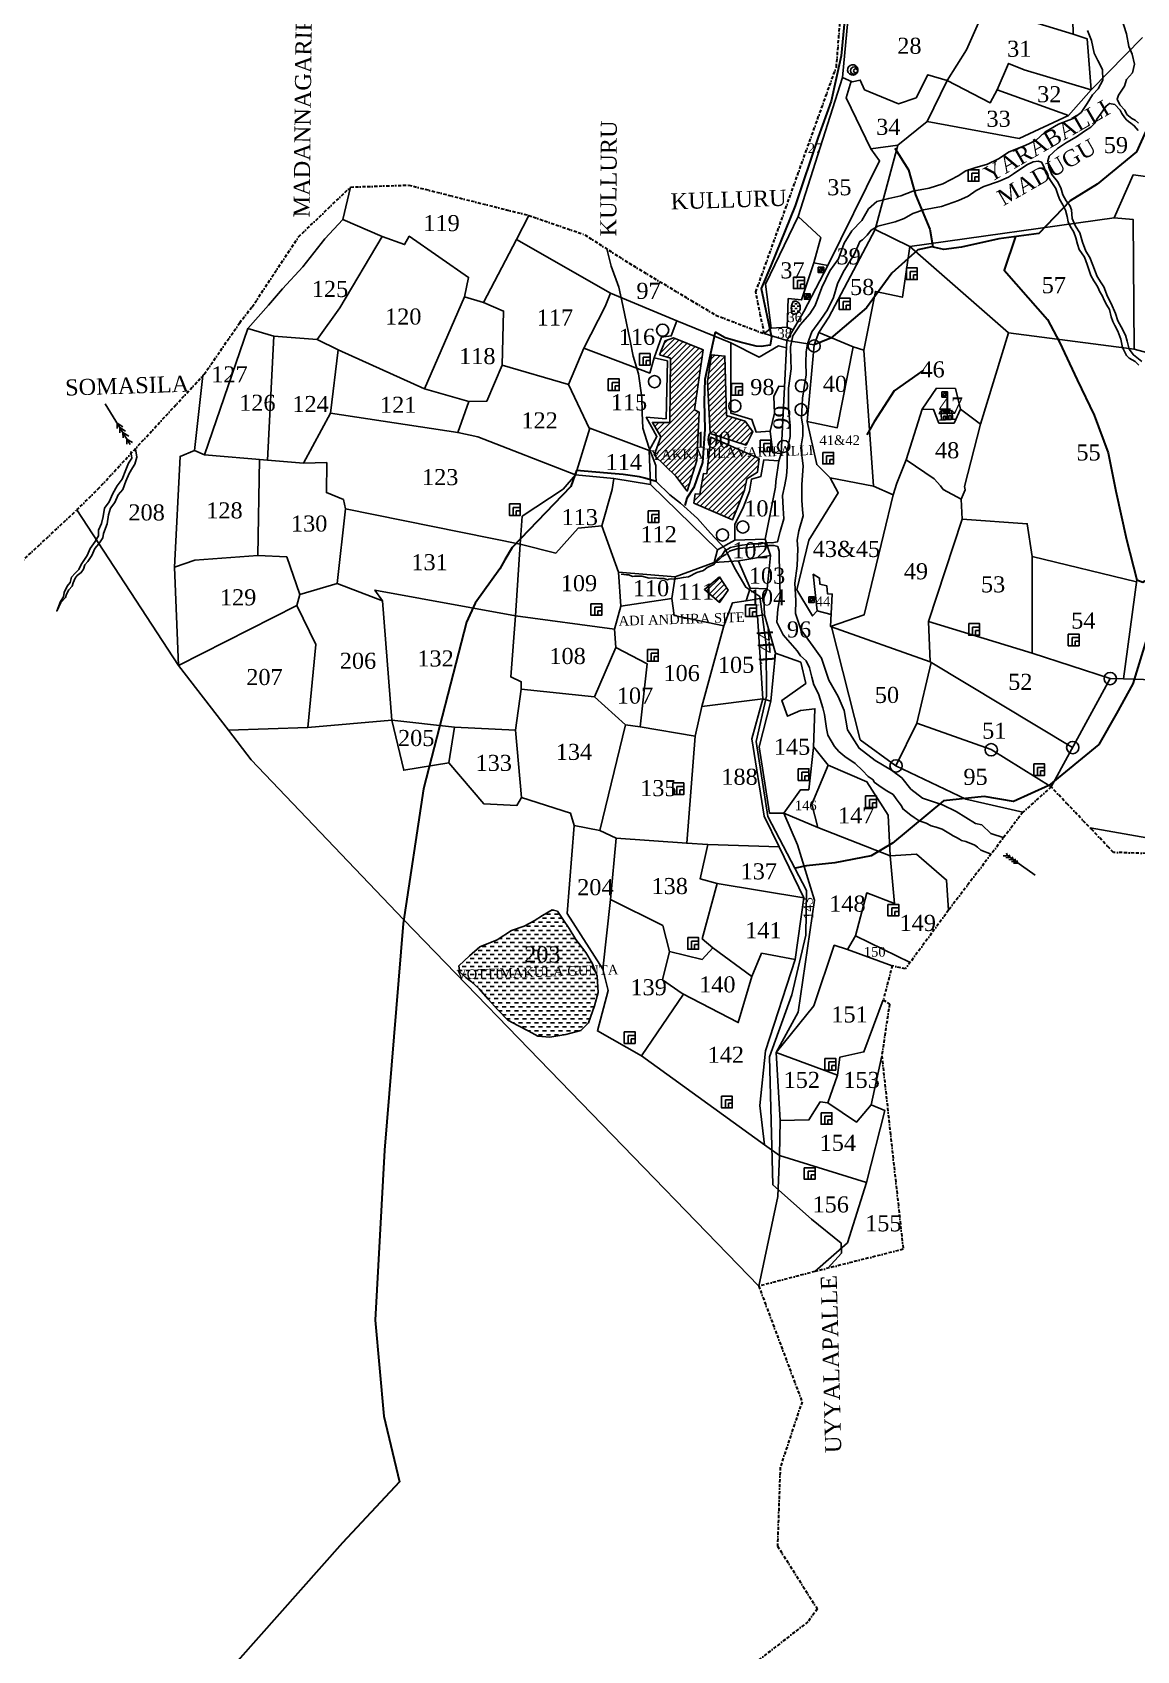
# Model space of a CAD drawing. Header units: inches. Extents: x 57 to 991, y -10 to 687.
# Drawn here: x 372.2 to 544.1, y 271.7 to 523.3 of the extents above; entities that cross this region are included whole.
import ezdxf

# ---------------------------------------------------------------- set-up
doc = ezdxf.new("R2010")
doc.units = ezdxf.units.IN
doc.header["$MEASUREMENT"] = 0
for name, pattern in [('ACAD_ISO02W100', [15, 12, -3]), ('ACAD_ISO07W100', [3, 0, -3]), ('ACAD_ISO11W100', [33, 12, -3, 12, -3, 0, -3]), ('BORDER', [1.75, 0.5, -0.25, 0.5, -0.25, 0, -0.25])]:
    doc.linetypes.add(name, pattern=pattern)
for name, color, linetype in [('CARTTRACK', 30, 'ACAD_ISO02W100'), ('NALA', 4, 'Continuous'), ('ROUND WELL', 5, 'Continuous'), ('SQUAREWELL', 5, 'Continuous'), ('SURVEY_BND', 7, 'Continuous'), ('SURVEY_NO', 7, 'Continuous'), ('TEXT', 7, 'Continuous'), ('VILLAGE_AREA', 1, 'Continuous'), ('WATER_BODY', 4, 'Continuous')]:
    doc.layers.add(name, color=color, linetype=linetype)
for name, color, linetype, lineweight in [('FOOTPATH', 150, 'ACAD_ISO07W100', 30), ('VILL_BOUNDARY', 6, 'BORDER', 30), ('VILL_UNIT_AREA', 3, 'ACAD_ISO11W100', 25)]:
    doc.layers.add(name, color=color, linetype=linetype, lineweight=lineweight)
doc.styles.get("Standard").update_dxf_attribs({"font": 'TIMES.TTF'})
doc.dimstyles.get("Standard").update_dxf_attribs({"dimtxt": 0.18, "dimasz": 0.18, "dimexe": 0.18, "dimexo": 0.0625, "dimgap": 0.09, "dimtad": 0, "dimtih": 1, "dimtoh": 1, "dimdec": 4, "dimzin": 0, "dimdsep": 46, "dimtxsty": 'Standard', "dimcen": 0.09, "dimadec": 0, "dimazin": 0, "dimtfac": 1, "dimtdec": 4, "dimtofl": 0, "dimtmove": 0, "dimatfit": 3, "dimfxl": 1, "dimtolj": 1, "dimtzin": 0, "dimarcsym": 0})

msp = doc.modelspace()

# ---------------------------------------------------------------- hatches: boundary and pattern name
at = {"layer": 'VILLAGE_AREA', "linetype": 'ByBlock'}
h = msp.add_hatch(dxfattribs=at)
h.set_pattern_fill('ANSI31', color=256, scale=5, angle=180, style=0)
h.set_pattern_definition([(225, (-515.27374, 89.3139), (0.44194174, -0.44194174), [])])
h.paths.add_polyline_path([(483.38, 453.89), (485.06, 454.92), (485.32, 457.06), (477.8, 460.4), (477.19, 454.69), (476.68, 454.75), (476.1, 451.53), (475.34, 451.55), (475.16, 450.13), (481.18, 447.53), (483.06, 452.16)])
h.paths.add_polyline_path([(475.96, 464.28), (475.27, 464.62), (476.59, 473.98), (471.98, 475.81), (470.67, 475.34), (469.82, 473.17), (471.54, 472.65), (471.4, 462.64), (468.7, 462.68), (470.04, 460.42), (468.99, 457.56), (472.33, 454.31), (474.14, 451.99), (475.61, 456.78)])
h.paths.add_polyline_path([(480.22, 463.77), (479.99, 473), (477.89, 473.18), (477.26, 469.03), (477.69, 460.98), (483.28, 459.15), (484.35, 461.2), (483.14, 462.86)])
h.paths.add_polyline_path([(480.49, 436.6), (479.17, 438.67), (476.81, 436.68), (479.17, 434.68)])
h.paths.add_polyline_path([(468.04, 458.68), (493.43, 459.49), (493.5, 457.21), (468.11, 456.39)], flags=9)
h.paths.add_polyline_path([(474.61, 461.86), (480.84, 461.86), (480.84, 458.07), (474.61, 458.07)], flags=9)
at = {"layer": 'WATER_BODY', "linetype": 'ByBlock'}
h = msp.add_hatch(dxfattribs=at)
h.set_pattern_fill('DASH', color=256, scale=3, style=0)
h.paths.add_polyline_path([(491.7, 480.64), (491.7, 480.87), (491.49, 481.3), (491.08, 481.51), (490.68, 481.55), (490.49, 481.26), (490.36, 480.79), (490.32, 480.39), (490.34, 480.17), (490.36, 479.92), (490.4, 479.66), (490.64, 479.52), (490.87, 479.52), (491.08, 479.58), (491.36, 479.77), (491.53, 479.94), (491.7, 480.3)])
h.paths.add_polyline_path([(489.35, 480.16), (492.13, 480.16), (492.13, 477.88), (489.35, 477.88)], flags=9)
h = msp.add_hatch(dxfattribs=at)
h.set_pattern_fill('DASH', color=256, scale=5, angle=180, style=0)
h.set_pattern_definition([(180, (-515.27374, 89.3139), (-0.625, -0.625), [0.625, -0.625])])
h.paths.add_polyline_path([(455.26, 367.48), (457.56, 368.09), (458.79, 369.33), (459.71, 371.94), (460.27, 374), (460.13, 376.58), (459.32, 378.58), (458.34, 380.23), (456.81, 382.26), (455.77, 383.96), (454.77, 385.44), (453.93, 386.69), (453.09, 386.88), (451.6, 386.01), (450.32, 385.17), (448.75, 384.35), (446.77, 383.65), (444.54, 382.22), (441.86, 381.1), (440.25, 379.74), (438.57, 378.16), (438.73, 377.16), (439.66, 376.34), (440.58, 375.69), (441.75, 374.6), (443.13, 373), (444.66, 371.33), (446.22, 369.71), (447.88, 368.85), (449.46, 368.02), (450.9, 367.24), (452.77, 367.09)])
h.paths.add_polyline_path([(437.51, 377.78), (460.32, 378.51), (460.38, 376.46), (437.58, 375.72)], flags=9)
h.paths.add_polyline_path([(447.74, 380.55), (451.19, 380.55), (451.19, 378.51), (447.74, 378.51)], flags=24)

# ---------------------------------------------------------------- linework, layer by layer
at = {"linetype": 'ByBlock'}
for points in [[(385.41, 462.54), (386.33, 462.01)], [(385.43, 462.5), (385.44, 461.73)], [(385.82, 461.87), (386.74, 461.34)], [(385.85, 461.82), (385.86, 461.05)], [(386.3, 461.09), (387.22, 460.56)], [(386.32, 461.05), (386.34, 460.28)], [(386.91, 460.09), (387.83, 459.56)], [(386.94, 460.05), (386.95, 459.28)], [(524.01, 395.26), (523.29, 395.28)], [(523.97, 395.26), (523.82, 395.71)], [(524.36, 394.99), (524.21, 395.44)], [(524.84, 394.66), (524.68, 395.11)], [(524.4, 394.99), (523.68, 395.01)], [(524.88, 394.66), (524.16, 394.68)], [(525.29, 394.37), (524.57, 394.39)], [(525.63, 394.11), (524.9, 394.13)], [(525.25, 394.37), (525.1, 394.82)], [(525.58, 394.11), (525.43, 394.56)]]:
    msp.add_lwpolyline(points, dxfattribs=at)
at = {"layer": 'CARTTRACK', "linetype": 'ByBlock'}
msp.add_lwpolyline([(461.63, 489.65), (462.27, 486.96), (463.49, 483.72), (464.11, 480.87), (464.68, 478.1), (465.23, 475.38), (465.73, 473), (466.57, 470.24), (467.09, 466.56), (467.12, 464.19), (467.21, 461.8), (468.15, 458.82), (469.25, 455.99), (469.25, 454.44), (469.29, 453.5), (471.42, 451.41), (473.09, 450.13), (475.74, 447.72), (477.75, 445.48), (480.02, 443.01), (481.48, 440.08), (483.27, 437.05), (485.4, 435.63), (486.42, 428.09), (486.47, 420.09), (484.83, 413.08), (486.66, 401.4), (492.69, 389.9), (492.57, 382.92), (490.39, 373.66), (486.93, 364.02), (487.45, 344.11), (493.45, 338.76), (498.06, 335.05), (498.11, 333.48), (496.01, 331.15)], dxfattribs=at)
at = {"layer": 'FOOTPATH', "linetype": 'ByBlock'}
for points in [[(526.12, 590.1), (520.22, 584.1), (516.96, 577.27), (513.87, 571.48), (510.37, 566.57), (506.24, 558.35), (499.49, 549.95), (498.46, 544.16), (499.8, 535.8), (498.61, 525.13), (498.1, 519.68), (496.54, 512.63), (494.48, 507.04), (490.93, 496.34), (487.12, 487.04), (485.65, 483.48), (487.23, 475.93), (487.01, 474.68), (485.65, 474.46), (484.85, 474.54), (482.34, 475.14), (480.04, 475.85), (478.46, 476.72), (478.46, 476.72)], [(557.18, 530.89), (555.48, 529.15), (552.36, 525.93), (548.65, 522.42), (547.66, 517.1), (546.66, 510.61), (544.05, 504.77), (537.89, 499.75), (533.72, 497.13), (528.84, 492.06), (522.59, 491.23), (516.78, 489.93), (514.03, 489.57), (512.18, 490), (510, 489.54), (505.95, 485.89), (502.04, 480.52), (496.48, 475.79), (493.99, 474.79)], [(506.45, 505.35), (508.55, 501.94), (509.65, 498.07), (511.85, 492.72), (512.35, 489.96)], [(525.2, 491.57), (523.45, 486.38), (527.19, 482.1), (530.19, 478.66), (532.03, 475.17), (534.8, 469.32), (537.44, 463.8), (539.64, 457.96), (540.79, 451.97), (542.48, 444.49), (544.07, 438.2), (545.02, 437.86), (546.24, 438.54), (561.17, 421.74), (570.04, 414.54), (573.8, 410.42), (583, 405.93), (595.94, 398.69), (607.21, 392.72), (610.53, 390.93), (611.78, 390.84)], [(478.46, 476.72), (476.85, 469.36), (476.75, 465.93), (476.85, 461.65), (476.5, 456.46), (475.18, 452.55), (474.05, 450.91), (473.76, 449.78)], [(510.89, 470.8), (506.35, 467.59), (503.23, 462.78), (502.08, 460.76)], [(469.29, 453.5), (467.55, 453.99), (466.7, 454.22), (464.18, 454.58), (462.89, 454.66), (456.88, 455.18), (456, 452.71), (446.89, 443.23), (445.75, 441.33), (444.99, 439.89), (441.14, 434.56), (439.78, 431.61), (433.11, 405.69), (429.91, 384.75), (427, 349.48), (425.58, 323.05), (426.91, 308.14), (429.36, 297.91), (420.49, 288.46), (404.14, 270.03)], [(545.6, 428.97), (543.46, 422.04), (540.92, 417.4), (538.15, 412.58), (530.37, 406.22), (524.89, 403.71), (520.35, 404.48), (513.99, 403.82), (506.06, 397.22), (502.73, 395.28), (497.09, 394.18), (492.71, 393.73), (490.92, 393.38)]]:
    msp.add_lwpolyline(points, dxfattribs=at)
at = {"layer": 'NALA', "linetype": 'ByBlock'}
for points in [[(536.41, 523.64), (537.02, 522.06), (537.45, 520.12), (538.02, 518.94), (538.73, 517.56), (538.79, 515.89), (538.08, 514.57), (537.16, 513.6), (536.38, 512.27), (535.42, 510.88), (534.16, 509.95), (531.87, 509.04), (529.77, 507.82), (528.36, 506.5), (526.69, 505.74), (524.22, 504.76), (522.57, 503.69), (520.83, 502.86), (518.9, 502.29), (517.46, 501.78), (516.26, 501.03), (513.92, 499.77), (511.77, 499.11), (509.25, 498.65), (507.36, 497.9), (505.47, 497.5), (503.63, 497.05), (502.34, 495.88), (501.31, 494.07), (499.76, 492.47), (498.56, 490.53), (497.68, 488.1), (496.29, 486.25), (495.05, 483.65), (494.05, 480.86), (493.2, 479.58), (491.71, 477.83), (490.57, 476.14), (490.17, 474.41), (490.24, 472.35), (490.31, 470.99), (489.9, 467.98), (489.9, 464.8), (490.16, 462.15), (490.12, 460.49), (489.7, 458.27), (489.68, 455.75), (489.58, 454.38), (489.31, 452.95), (488.95, 451.3), (489.06, 449.35), (489.16, 447.67), (488.6, 445.7), (488.19, 444.13), (487.3, 443.95), (486.51, 444), (485.53, 443.78), (484.21, 443.8), (482.67, 443.59), (481.8, 443.42), (480.87, 443.22), (480.46, 442.96), (480, 442.73), (479.63, 442.12), (479, 441.55), (478.28, 440.57), (477.22, 440.1), (476.66, 439.66), (475.64, 439.34), (474.33, 438.69), (473.53, 438.58), (472.66, 438.41), (472.05, 438.28), (471.6, 438.36), (471.29, 438.28), (471.08, 438.21), (470.8, 438.3), (470.47, 438.38), (469.86, 438.38), (468.99, 438.49), (468.2, 438.45), (467.63, 438.63), (467.09, 438.75), (466.52, 438.76), (465.92, 438.75), (465.61, 438.73), (465.03, 438.99), (464.68, 438.99), (463.83, 439.1)], [(541.71, 525.54), (542.49, 523.13), (542.86, 521.15), (543.36, 519.97), (543.73, 518.39), (543.39, 517.02), (542.49, 516.03), (542.18, 514.99), (541.25, 513.55), (541.04, 512.94), (541.45, 512.07), (542.24, 511.26), (542.51, 510.58), (543.3, 509.93), (543.81, 509.69), (544.32, 509.23)], [(544.27, 508.1), (543.68, 508.82), (543.17, 509.24), (542.81, 509.47), (542.49, 509.71), (542.21, 510.04), (541.77, 510.74), (541.47, 511.25), (540.65, 512.12), (539.85, 512.28), (539.29, 511.87), (538.51, 510.79), (537.87, 509.84), (537.55, 509.21), (536.93, 508.6), (535.96, 507.95), (534.72, 507.08), (533.13, 506.22), (531.76, 505.3), (530.44, 504.06), (530.22, 503.38), (530.39, 502.36), (530.87, 501.23), (531.73, 500.16), (532.26, 499.17), (532.58, 498.07), (533.07, 497.16), (533.67, 496.4), (533.94, 495.74), (534.02, 494.41), (534.54, 493.21), (535.23, 492.14), (535.63, 490.7), (536.14, 489.31), (536.76, 488.3), (537.22, 487.12), (537.9, 485.37), (538.54, 484.4), (538.94, 483.78), (539.54, 482.25), (540.09, 481.19), (540.78, 479.62), (541.12, 478.49), (541.63, 477.53), (542.32, 476.26), (542.56, 475.33), (542.91, 474.05), (543.55, 473.17), (544.84, 472.13)], [(544.38, 471.59), (543.8, 472.17), (542.88, 472.66), (542.48, 473.09), (541.86, 474.32), (541.61, 475.65), (541.14, 476.89), (540.68, 477.76), (540.34, 478.36), (540.1, 479.11), (539.82, 480.24), (539.44, 480.93), (539.04, 481.57), (538.69, 482.4), (538.34, 482.98), (538, 483.7), (537.68, 484.25), (537.39, 484.71), (536.9, 485.52), (536.38, 487.22), (535.96, 488.4), (535.1, 489.55), (534.83, 490.41), (534.61, 491.37), (534.3, 492.27), (533.72, 493.2), (533.4, 493.88), (533.24, 494.69), (532.96, 495.7), (532.59, 496.53), (532.05, 497.4), (531.72, 498.28), (531.48, 499.05), (530.85, 500), (530.28, 500.85), (529.92, 501.51), (529.62, 502.48), (529.26, 503.16), (528.73, 503.3), (527.94, 503.19), (526.98, 502.72), (524.89, 501.34), (524.11, 500.81), (522.58, 500.16), (520.3, 499.35), (519.11, 498.73), (517.82, 497.85), (516.33, 497.2), (513.69, 496.26), (510.91, 495.74), (509.23, 495.16), (507.87, 494.41), (506.47, 493.85), (503.76, 493.21), (502.73, 492.59), (502.13, 491.78), (501.4, 491.09), (500.98, 490.82), (500.16, 488.89), (498.37, 486.06), (497.51, 484.22), (496.88, 482.13), (495.96, 480.2), (494.9, 478.67), (493.5, 476.76), (492.84, 474.92), (492.63, 473.67), (492.57, 472.02), (492.61, 470.08), (492.49, 469.11), (492.04, 466.43), (491.91, 463.33), (492.14, 462.15), (492.11, 460.58), (491.81, 458.7), (492.17, 455.94), (491.96, 452.97), (491.95, 450.58), (492.07, 449.06), (492.15, 448.15), (491.51, 445.83), (491.22, 444.39), (491.36, 443.02), (491.24, 440.38), (490.88, 437.7), (491, 434.99), (490.97, 432.96), (491.81, 430.47), (493.71, 427.84), (495, 426.03), (496.18, 422.6), (497.63, 420.03), (498.56, 417.86), (499.07, 414.89), (500.88, 412.01), (503.35, 410.12), (505.91, 408.58), (507.54, 407.43), (508.93, 405.63), (510.71, 404.24), (513.87, 403.22), (515.96, 402.18), (518.97, 400.29), (519.97, 400.08), (521.35, 398.75), (523.46, 398.06)], [(388.26, 458.59), (388.47, 457.25), (388.2, 456.18), (387.79, 455.6), (387.32, 454.75), (386.8, 453.54), (386.31, 452.24), (385.6, 451.43), (385.05, 450.21), (384.41, 449.32), (384.1, 448.32), (383.88, 446.9), (383.3, 445.39), (383.22, 444.74), (382.58, 443.82), (381.98, 443.07), (381.48, 441.96), (380.86, 441.03), (380.42, 440.53), (380.19, 439.87), (379.84, 439.32), (379.23, 438.85), (378.88, 438.44), (378.6, 437.71), (378.41, 437.21), (377.89, 436.64), (377.55, 435.99), (377.38, 435.46), (376.69, 434.65), (376.03, 433.33), (376.63, 434.83), (377.06, 435.54), (377.19, 436.25), (377.64, 437.19), (378.11, 437.78), (378.34, 438.6), (378.89, 439.26), (379.45, 439.83), (379.83, 440.58), (380.77, 441.99), (381.21, 443.05), (382, 444.18), (382.52, 445.02), (382.52, 445.93), (382.99, 446.95), (383.26, 448.03), (383.47, 449.33), (384.19, 450.35), (384.78, 451.64), (385.43, 452.81), (386.21, 453.87), (386.77, 455.29), (387.2, 456.34), (387.7, 457.13), (387.54, 458.17)], [(521.4, 395.54), (519.79, 396.17), (519.31, 396.64), (518.89, 396.92), (517.48, 397.53), (516.82, 397.65), (516.47, 397.86), (516.05, 398.11), (515.49, 398.39), (515.1, 398.65), (514.58, 398.95), (513.79, 399.41), (512.87, 399.72), (512.06, 399.93), (511.33, 400.34), (510.23, 400.71), (509.44, 401.23), (508.93, 401.6), (507.7, 402.58), (507.45, 403.05), (507.12, 403.52), (506.64, 404.16), (506.19, 404.8), (505.21, 405.38), (504.32, 405.93), (503.19, 406.75), (503.05, 407.08), (502.3, 407.6), (501.41, 408.54), (500.24, 409.64), (498.67, 410.74), (497.7, 411.52), (497.06, 412.27), (496.01, 414.06), (495.81, 415.07), (495.49, 417.26), (495.22, 418.31), (494.59, 420.29), (494.24, 421.07), (493.83, 421.87), (493.49, 423.08), (493.14, 424.53), (492.62, 425.62), (491.77, 426.36), (491.25, 427.18), (489.05, 429.62), (488.07, 431.63), (488.22, 433.62), (488.57, 435.72), (488.45, 441.71), (488.45, 442.63), (488.22, 443.38), (487.61, 443.55), (486.8, 443.55), (486.18, 443.43), (485.44, 443.36), (484.25, 443.29), (481.83, 443.03), (480.73, 442.67), (480.14, 442.14), (479.56, 441.84), (478.29, 440.59)]]:
    msp.add_lwpolyline(points, dxfattribs=at)
at = {"layer": 'ROUND WELL', "linetype": 'ByBlock'}
for centre, radius in [((470.3, 477.02), 0.941), ((493.88, 474.56), 0.941), ((469.02, 469.02), 0.941), ((491.91, 468.37), 0.941), ((481.53, 465.23), 0.941), ((491.84, 464.66), 0.941), ((489.13, 458.95), 0.941), ((479.61, 445.17), 0.941), ((482.79, 446.41), 0.941), ((539.95, 422.84), 0.957), ((521.43, 411.78), 0.957), ((534.12, 412.11), 0.957), ((506.62, 409.26), 0.957)]:
    msp.add_circle(centre, radius, dxfattribs=at)
at = {"layer": 'SQUAREWELL', "linetype": 'ByBlock'}
for points in [[(517.82, 501.97), (519.5, 501.97), (519.5, 500.17), (517.82, 500.17)], [(518.41, 501.43), (519.5, 501.43), (519.5, 500.17), (518.41, 500.17)], [(518.88, 500.89), (519.5, 500.89), (519.5, 500.17), (518.88, 500.17)], [(494.51, 486.82), (495.37, 486.82), (495.37, 485.97), (494.51, 485.97)], [(494.74, 486.57), (495.37, 486.57), (495.37, 485.97), (494.74, 485.97)], [(494.99, 486.31), (495.37, 486.31), (495.37, 485.97), (494.99, 485.97)], [(508.24, 486.7), (509.92, 486.7), (509.92, 484.9), (508.24, 484.9)], [(508.84, 486.16), (509.92, 486.16), (509.92, 484.9), (508.84, 484.9)], [(490.66, 485.28), (492.35, 485.28), (492.35, 483.48), (490.66, 483.48)], [(491.26, 484.74), (492.35, 484.74), (492.35, 483.48), (491.26, 483.48)], [(491.73, 484.2), (492.35, 484.2), (492.35, 483.48), (491.73, 483.48)], [(509.31, 485.62), (509.92, 485.62), (509.92, 484.9), (509.31, 484.9)], [(492.35, 482.7), (493.24, 482.7), (493.24, 481.82), (492.35, 481.82)], [(492.61, 482.44), (493.24, 482.44), (493.24, 481.82), (492.61, 481.82)], [(492.86, 482.17), (493.24, 482.17), (493.24, 481.82), (492.86, 481.82)], [(497.78, 482.02), (499.46, 482.02), (499.46, 480.22), (497.78, 480.22)], [(498.38, 481.48), (499.46, 481.48), (499.46, 480.22), (498.38, 480.22)], [(498.85, 480.93), (499.46, 480.93), (499.46, 480.22), (498.85, 480.22)], [(466.68, 473.39), (468.36, 473.39), (468.36, 471.59), (466.68, 471.59)], [(467.28, 472.85), (468.36, 472.85), (468.36, 471.59), (467.28, 471.59)], [(467.75, 472.31), (468.36, 472.31), (468.36, 471.59), (467.75, 471.59)], [(461.85, 469.43), (463.54, 469.43), (463.54, 467.63), (461.85, 467.63)], [(462.45, 468.89), (463.54, 468.89), (463.54, 467.63), (462.45, 467.63)], [(462.92, 468.35), (463.54, 468.35), (463.54, 467.63), (462.92, 467.63)], [(481.04, 468.74), (482.72, 468.74), (482.72, 466.94), (481.04, 466.94)], [(481.64, 468.2), (482.72, 468.2), (482.72, 466.94), (481.64, 466.94)], [(482.1, 467.66), (482.72, 467.66), (482.72, 466.94), (482.1, 466.94)], [(513.76, 467.46), (514.61, 467.46), (514.61, 466.61), (513.76, 466.61)], [(513.99, 467.2), (514.61, 467.2), (514.61, 466.61), (513.99, 466.61)], [(514.24, 466.94), (514.61, 466.94), (514.61, 466.61), (514.24, 466.61)], [(485.48, 459.94), (487.16, 459.94), (487.16, 458.14), (485.48, 458.14)], [(486.07, 459.4), (487.16, 459.4), (487.16, 458.14), (486.07, 458.14)], [(486.54, 458.85), (487.16, 458.85), (487.16, 458.14), (486.54, 458.14)], [(495.22, 458.02), (496.91, 458.02), (496.91, 456.22), (495.22, 456.22)], [(495.82, 457.48), (496.91, 457.48), (496.91, 456.22), (495.82, 456.22)], [(496.29, 456.93), (496.91, 456.93), (496.91, 456.22), (496.29, 456.22)], [(446.46, 450.01), (448.14, 450.01), (448.14, 448.21), (446.46, 448.21)], [(447.06, 449.47), (448.14, 449.47), (448.14, 448.21), (447.06, 448.21)], [(447.53, 448.93), (448.14, 448.93), (448.14, 448.21), (447.53, 448.21)], [(468.04, 448.93), (469.72, 448.93), (469.72, 447.12), (468.04, 447.12)], [(468.64, 448.38), (469.72, 448.38), (469.72, 447.12), (468.64, 447.12)], [(469.11, 447.84), (469.72, 447.84), (469.72, 447.12), (469.11, 447.12)], [(493.03, 435.54), (493.89, 435.54), (493.89, 434.68), (493.03, 434.68)], [(459.15, 434.48), (460.83, 434.48), (460.83, 432.68), (459.15, 432.68)], [(459.75, 433.94), (460.83, 433.94), (460.83, 432.68), (459.75, 432.68)], [(460.22, 433.4), (460.83, 433.4), (460.83, 432.68), (460.22, 432.68)], [(483.21, 434.31), (484.89, 434.31), (484.89, 432.51), (483.21, 432.51)], [(483.8, 433.77), (484.89, 433.77), (484.89, 432.51), (483.8, 432.51)], [(484.27, 433.22), (484.89, 433.22), (484.89, 432.51), (484.27, 432.51)], [(493.26, 435.28), (493.89, 435.28), (493.89, 434.68), (493.26, 434.68)], [(493.51, 435.02), (493.89, 435.02), (493.89, 434.68), (493.51, 434.68)], [(517.93, 431.39), (519.61, 431.39), (519.61, 429.59), (517.93, 429.59)], [(518.53, 430.85), (519.61, 430.85), (519.61, 429.59), (518.53, 429.59)], [(519, 430.31), (519.61, 430.31), (519.61, 429.59), (519, 429.59)], [(533.4, 429.75), (535.09, 429.75), (535.09, 427.95), (533.4, 427.95)], [(534, 429.21), (535.09, 429.21), (535.09, 427.95), (534, 427.95)], [(534.47, 428.67), (535.09, 428.67), (535.09, 427.95), (534.47, 427.95)], [(467.93, 427.34), (469.62, 427.34), (469.62, 425.54), (467.93, 425.54)], [(468.53, 426.8), (469.62, 426.8), (469.62, 425.54), (468.53, 425.54)], [(469, 426.26), (469.62, 426.26), (469.62, 425.54), (469, 425.54)], [(491.39, 408.81), (493.07, 408.81), (493.07, 407.01), (491.39, 407.01)], [(491.98, 408.27), (493.07, 408.27), (493.07, 407.01), (491.98, 407.01)], [(492.45, 407.73), (493.07, 407.73), (493.07, 407.01), (492.45, 407.01)], [(528.04, 409.57), (529.73, 409.57), (529.73, 407.77), (528.04, 407.77)], [(528.64, 409.03), (529.73, 409.03), (529.73, 407.77), (528.64, 407.77)], [(529.11, 408.49), (529.73, 408.49), (529.73, 407.77), (529.11, 407.77)], [(471.9, 406.61), (473.59, 406.61), (473.59, 404.81), (471.9, 404.81)], [(472.5, 406.07), (473.59, 406.07), (473.59, 404.81), (472.5, 404.81)], [(472.97, 405.53), (473.59, 405.53), (473.59, 404.81), (472.97, 404.81)], [(501.89, 404.6), (503.57, 404.6), (503.57, 402.8), (501.89, 402.8)], [(502.49, 404.06), (503.57, 404.06), (503.57, 402.8), (502.49, 402.8)], [(502.95, 403.52), (503.57, 403.52), (503.57, 402.8), (502.95, 402.8)], [(505.35, 387.72), (507.03, 387.72), (507.03, 385.92), (505.35, 385.92)], [(505.94, 387.18), (507.03, 387.18), (507.03, 385.92), (505.94, 385.92)], [(506.41, 386.64), (507.03, 386.64), (507.03, 385.92), (506.41, 385.92)], [(474.22, 382.57), (475.9, 382.57), (475.9, 380.76), (474.22, 380.76)], [(474.81, 382.02), (475.9, 382.02), (475.9, 380.76), (474.81, 380.76)], [(475.28, 381.48), (475.9, 381.48), (475.9, 380.76), (475.28, 380.76)], [(464.33, 367.91), (466.02, 367.91), (466.02, 366.1), (464.33, 366.1)], [(464.93, 367.36), (466.02, 367.36), (466.02, 366.1), (464.93, 366.1)], [(465.4, 366.82), (466.02, 366.82), (466.02, 366.1), (465.4, 366.1)], [(495.56, 363.77), (497.24, 363.77), (497.24, 361.96), (495.56, 361.96)], [(496.16, 363.22), (497.24, 363.22), (497.24, 361.96), (496.16, 361.96)], [(496.63, 362.68), (497.24, 362.68), (497.24, 361.96), (496.63, 361.96)], [(479.46, 357.88), (481.14, 357.88), (481.14, 356.08), (479.46, 356.08)], [(480.06, 357.34), (481.14, 357.34), (481.14, 356.08), (480.06, 356.08)], [(480.53, 356.79), (481.14, 356.79), (481.14, 356.08), (480.53, 356.08)], [(494.95, 355.33), (496.63, 355.33), (496.63, 353.53), (494.95, 353.53)], [(495.55, 354.78), (496.63, 354.78), (496.63, 353.53), (495.55, 353.53)], [(496.02, 354.24), (496.63, 354.24), (496.63, 353.53), (496.02, 353.53)], [(492.33, 346.78), (494.02, 346.78), (494.02, 344.97), (492.33, 344.97)], [(492.93, 346.23), (494.02, 346.23), (494.02, 344.97), (492.93, 344.97)], [(493.4, 345.69), (494.02, 345.69), (494.02, 344.97), (493.4, 344.97)]]:
    msp.add_lwpolyline(points, close=True, dxfattribs=at)
for centre, radius in [((500.11, 517.39), 0.565), ((500.32, 517.36), 0.312)]:
    msp.add_circle(centre, radius, dxfattribs=at)
msp.add_arc((499.88, 517.5), 0.801, 345.8827, 344.4008, dxfattribs=at)
at = {"layer": 'SURVEY_BND', "linetype": 'ByBlock'}
for points in [[(499.91, 533.55), (498.29, 516.32), (499.77, 515.66), (501.06, 515.92), (501.71, 514.42), (507.01, 512.24), (509.74, 513.16), (511.55, 516.75), (514.59, 515.83), (517.59, 520.62), (520.09, 526.24)], [(520.72, 527.16), (534.19, 523.05), (534.05, 527.46)], [(514.59, 515.83), (521.28, 512.4), (522.35, 514.42), (524.13, 518.5), (526.56, 517.53), (536.98, 514.41), (536.33, 522.35), (534.19, 523.05)], [(536.98, 514.41), (544.95, 522.53)], [(498.29, 516.32), (491.39, 494.71), (494.92, 491.46), (493.83, 487.47), (496.01, 487.09), (504.06, 503.37), (502.7, 505.21)], [(499.61, 515.73), (498.86, 513.16), (502.7, 505.21), (506.91, 505.77), (511.47, 509.49)], [(514.59, 515.83), (511.47, 509.49), (525.77, 506.85), (533.45, 510.41)], [(522.35, 514.42), (533.45, 510.41), (536.98, 514.41)], [(506.91, 505.77), (503.35, 492.7), (496.14, 479.06), (494.61, 476.67), (493.87, 474.76), (489.64, 475.42), (492.25, 479.93), (496.01, 487.09)], [(540.58, 494.5), (543.49, 501.17), (554.55, 499.72)], [(439.47, 482.21), (440.12, 485.23), (430.88, 491.63), (430.15, 490.34), (426.68, 491.61), (420.54, 494.24), (421.74, 499.28)], [(559.63, 498.11), (556.16, 486.93), (560.05, 485.57), (558.16, 477.6), (556.01, 477.79), (555.02, 471.02), (543.69, 474.08)], [(420.54, 494.24), (417.75, 491.25), (414.3, 486.89), (411.14, 483.45), (408.99, 480.93), (405.78, 477.28), (399, 457.65)], [(462.18, 482.8), (447.54, 491.13), (449.47, 494.87)], [(491.39, 494.71), (486.32, 484.19), (487.21, 477.31), (489.67, 477.47), (489.84, 481.93), (491.93, 481.74), (493.83, 487.47)], [(508.77, 490.06), (540.58, 494.5), (543.51, 494.24), (543.69, 474.08), (524.1, 476.63), (508.77, 490.06)], [(405.78, 477.28), (409.83, 476.11), (416.56, 475.58), (420.07, 480.52), (426.68, 491.61)], [(447.54, 491.13), (442.43, 481.32), (445.56, 479.98), (445.34, 471.59), (455.67, 468.57)], [(503.35, 492.7), (508.77, 490.06), (507.62, 482.14), (503.42, 483.06), (501.6, 473.89), (499.94, 474.45), (494.61, 476.67)], [(442.43, 481.32), (439.47, 482.21), (433.24, 467.92), (440.13, 465.91), (442.96, 466), (445.34, 471.59)], [(458.06, 474.22), (461.36, 480.72), (462.18, 482.8), (472.52, 478.48), (471.64, 476.14), (470.14, 475.96), (468.99, 472.72)], [(480.89, 475.03), (472.52, 478.48)], [(409.83, 476.11), (408.81, 456.79), (399, 457.65)], [(489.64, 475.42), (486.12, 476.48), (487.21, 477.31)], [(489.67, 477.47), (490.6, 477.08)], [(524.1, 476.63), (519.75, 462.41), (516.63, 464.75), (515.86, 467.94), (512.92, 468.01), (510.69, 464.76), (512.46, 464.7), (513.28, 462.57), (515.65, 462.56), (516.63, 464.75)], [(416.56, 475.58), (419.82, 473.97)], [(438.41, 461.1), (418.64, 464.13), (419.82, 473.97), (433.24, 467.92)], [(468.23, 458.31), (469.42, 460.51), (467.75, 463.47), (470.84, 463.25), (471.05, 472.23), (468.99, 472.72), (468.3, 470.35), (458.06, 474.22), (455.67, 468.57), (458.93, 461.66)], [(489.59, 474.3), (488.32, 474.57), (485.34, 472.82), (480.89, 475.03), (480.91, 464.13), (484.16, 463.14), (484.86, 461.16), (487.03, 461.33)], [(489.64, 475.42), (488.72, 457.87), (487.46, 457.97), (487.03, 461.33), (487.72, 464.11), (487.6, 466.7), (488.37, 468.29), (489.26, 468.25)], [(499.94, 474.45), (497.48, 461.86), (492.81, 462.81), (493.87, 474.76)], [(501.6, 473.89), (503.13, 452.77), (506.19, 451.43), (506.72, 453.23), (508.2, 456.86), (510.69, 464.76)], [(399, 457.65), (397.45, 458.31), (398.78, 469.96)], [(440.13, 465.91), (438.41, 461.1), (441.53, 460.42), (456.76, 454.51)], [(408.81, 456.79), (414.41, 456.36), (418.64, 464.13)], [(478.82, 442.86), (470.61, 450.92), (468.4, 453.02), (468.23, 458.31), (458.97, 461.79), (456.76, 454.51), (462.73, 453.95), (468.4, 453.02)], [(503.13, 452.77), (496.37, 454.05), (494.27, 456.12), (492.81, 462.81)], [(519.75, 462.41), (517.27, 452.72), (517.36, 452.17), (516.75, 450.73), (513.94, 452.25), (513.54, 452.84), (512.53, 453.88), (508.2, 456.86)], [(397.45, 458.31), (395.21, 457.4), (394.34, 440.19), (394.95, 424.88), (379.16, 449.06)], [(394.34, 440.19), (397.52, 441.27), (407.34, 441.97), (407.59, 456.9)], [(414.41, 456.36), (418.03, 456.43), (417.98, 451.76), (420.62, 450.67), (420.98, 449.25), (419.68, 437.61), (413.84, 435.91), (411.82, 441.77), (407.34, 441.97)], [(488.37, 456.68), (486.06, 456.88), (485.56, 454.26), (484.14, 453.86), (483.83, 452), (482.89, 449.53), (481.56, 446.82), (481.54, 444.36), (486.24, 444.51), (487.85, 452.61), (487.89, 453.51), (488.37, 456.68)], [(488.37, 456.68), (488.72, 457.87)], [(456.76, 454.51), (454.81, 452.32), (448.42, 448.08), (448.15, 443.75), (453.68, 442.35), (457.14, 446.23), (460.82, 446.59), (462.46, 452.22), (462.73, 453.95)], [(494.35, 433.39), (493.63, 432.59), (491.19, 436.66), (493.07, 444.35), (497.62, 451.72), (496.37, 454.05)], [(511.93, 425.44), (496.43, 430.93), (501.68, 432.76), (506.19, 451.43)], [(516.75, 450.73), (516.9, 447.62), (527.02, 446.91), (527.82, 441.82), (544.04, 437.91)], [(420.98, 449.25), (448.15, 443.75), (447.43, 432.61), (425.53, 436.6), (426.7, 434.92)], [(460.82, 446.59), (463.44, 439.39), (472.26, 438.65), (478.3, 440.87)], [(527.78, 426.81), (511.65, 431.73), (516.9, 447.62)], [(481.54, 444.36), (478.82, 442.86), (478.3, 440.87), (482.17, 441.13), (487.08, 441.99), (486.24, 444.51)], [(487.08, 441.99), (486.59, 436.82), (483.94, 436.92), (482.13, 441.12)], [(527.82, 441.82), (527.78, 426.81), (539.91, 422.86)], [(463.44, 439.39), (463.82, 434.12), (462.82, 430.51), (447.43, 432.61), (446.67, 423.09), (448.29, 422.36), (448.31, 421.21), (459.7, 419.99), (463, 427.7), (462.82, 430.51)], [(463.82, 434.12), (471.73, 435.29), (472.26, 438.65)], [(496.55, 430.89), (496.43, 430.93), (496.68, 435.98), (495.96, 436.02), (495.87, 437.25), (494.78, 437.5), (494.73, 438.48), (493.73, 439.06), (494.35, 433.39), (496.53, 432.83)], [(551.42, 436.37), (552.94, 422.43), (542.03, 422.79), (544.07, 438.2)], [(413.84, 435.91), (413.38, 434.22), (394.95, 424.88)], [(419.68, 437.61), (426.7, 434.92), (428.16, 416.38), (415.07, 415.21)], [(486.57, 436.82), (486.06, 435.38), (483.28, 434.92), (483.94, 436.92)], [(486.06, 435.38), (486.13, 432.76), (487.85, 426.78), (487.12, 419.33), (485.9, 419.68), (485.07, 432.59), (486.13, 432.76)], [(413.38, 434.22), (416.36, 428.15), (415.07, 415.21), (402.77, 414.84), (394.95, 424.88)], [(471.73, 435.29), (472.09, 432.63), (479.8, 431.02), (476.41, 418.49), (475.35, 413.86), (466.79, 415.33)], [(483.28, 434.92), (481.19, 434.64), (479.8, 431.02)], [(506.58, 409.28), (501.05, 413.33), (496.55, 430.89)], [(534.08, 412.14), (511.93, 425.44), (511.65, 431.73)], [(463, 427.7), (467.89, 425.16), (466.79, 415.33), (464.5, 415.67), (459.7, 419.99)], [(487.85, 426.78), (491.78, 425.39), (492.57, 422.1), (488.84, 419.45), (489.71, 416.98), (491.76, 417.89), (494, 418.15), (493.75, 412.13), (493.04, 405.55), (491.74, 405.52), (489.14, 401.9), (486.95, 401.9), (485.34, 412.23), (487.12, 419.33)], [(512.08, 425.35), (509.85, 415.89), (521.4, 411.81), (530.74, 405.99)], [(530.74, 405.99), (539.91, 422.86), (542.03, 422.79)], [(428.16, 416.38), (437.92, 415.27), (447.42, 414.81), (448.31, 421.21)], [(485.9, 419.68), (484.17, 413.46), (486.11, 401.42), (488.45, 396.7), (477.32, 397.03), (474.04, 397.24), (475.35, 413.86)], [(485.9, 419.68), (476.41, 418.49)], [(428.16, 416.38), (430.02, 408.59), (437.06, 409.76), (437.92, 415.27)], [(448.34, 404.34), (455.99, 401.89), (456.51, 400), (460.54, 399.19), (464.5, 415.67)], [(526.34, 402.05), (517.5, 404.07), (506.58, 409.28), (509.85, 415.89)], [(485.25, 328.36), (430, 385.37), (406.26, 410.22), (402.77, 414.84)], [(437.06, 409.76), (442.47, 403.37), (447.63, 403.11), (448.34, 404.34), (447.42, 414.81)], [(493.75, 412.24), (496.06, 409.38), (493.54, 403.3), (494.43, 399.69), (489.14, 401.9)], [(496.06, 409.38), (502.09, 406.77), (505.38, 401.6), (505.72, 395.28), (494.43, 399.69)], [(487.97, 364.69), (491.38, 370.96), (493.93, 388.37), (491.28, 396.97), (489.14, 401.9)], [(456.51, 400), (455.45, 386.3), (461.02, 377.64), (462.21, 388.51), (463.08, 398.03), (460.54, 399.19)], [(463.08, 398.03), (474.04, 397.24)], [(568.49, 397.27), (567.84, 395.73), (562.7, 395.06), (536.81, 399.63)], [(477.32, 397.03), (476.15, 391.68), (478.78, 390.96), (492.26, 388.77), (488.45, 396.7)], [(505.72, 395.28), (506.39, 387.88), (502.07, 389.5), (500.32, 382.81), (508.8, 378.69)], [(505.72, 395.28), (509.79, 395.56), (514.49, 391.51), (514.79, 386.82)], [(478.78, 390.96), (476.46, 382.36), (478.12, 380.97), (484.18, 376.49), (485.7, 380.13), (490.91, 379.14), (492.26, 388.77)], [(462.21, 388.51), (470.35, 384.44), (471.35, 380.41), (476.43, 379.17), (478.12, 380.97)], [(500.32, 382.81), (499.09, 380.7), (506.02, 378.18)], [(471.35, 380.41), (470.29, 375.97), (473.35, 373.88), (482.06, 369.35), (484.18, 376.49)], [(499.09, 380.7), (497, 381.36), (493.81, 371.93), (487.97, 364.69), (497.53, 361.16), (497.89, 363.97), (501.63, 364.79), (504.64, 372.89)], [(467.01, 364.15), (460.15, 368.05), (461.83, 374.35), (461.02, 377.64)], [(490.91, 379.14), (486.3, 364.97), (485.42, 356.45), (486.14, 350.31), (488.51, 348.69)], [(486.14, 350.31), (467.01, 364.15), (473.55, 373.78)], [(497.53, 361.16), (496.01, 356.88), (494.83, 357.03), (493.05, 354.2), (488.58, 354.12), (487.97, 364.69)], [(496.01, 356.88), (500.45, 353.85), (502.76, 356.54), (504.4, 364.18)], [(502.76, 356.54), (504.89, 355.67), (502.01, 344.48), (488.51, 348.69), (488.58, 354.12)], [(488.51, 348.69), (488.24, 342.3), (485.25, 328.36)], [(502.01, 344.48), (499.04, 335.11), (493.99, 330.64)]]:
    msp.add_lwpolyline(points, dxfattribs=at)
at = {"layer": 'VILL_BOUNDARY'}
for points in [[(327.8, 401.2), (379.16, 449.06), (382.44, 452.3), (398.97, 470.17), (404.49, 478.17), (406.45, 480.67), (413.65, 491.53), (421.74, 499.28), (430.79, 499.58), (449.47, 494.87), (458.19, 491.86), (465.07, 487.44), (474.73, 481.66), (478.58, 479.35), (486.12, 476.48), (484.79, 482.98), (497.33, 517.96), (498.65, 533.86)], [(562.9, 395.06), (540.45, 395.82), (530.74, 405.99), (526.34, 402.05), (514.79, 386.82), (508.07, 377.7), (506.02, 378.18), (504.64, 372.89), (505.6, 372.2), (504.4, 364.18), (507.73, 334.09), (493.99, 330.64), (485.25, 328.36), (491.99, 310.39), (488.59, 300.18), (488.17, 287.93), (494.36, 278.17), (492.9, 276.17), (474.12, 261.5)]]:
    msp.add_lwpolyline(points, dxfattribs=at)
at = {"layer": 'VILL_UNIT_AREA', "linetype": 'ByBlock'}
for points in [[(513.61, 464.48), (515.31, 464.55), (515.74, 464.1), (513.33, 464), (513.61, 464.48)], [(513.38, 463.02), (515.79, 463.16)], [(513.65, 464.01), (513.69, 463.05)], [(513.67, 464.49), (513.82, 464.02)], [(513.99, 464.5), (514.14, 464.03)], [(514.26, 464.48), (514.4, 464.01)], [(514.53, 464.48), (514.68, 464.01)], [(514.58, 464.05), (514.59, 463.03)], [(514.84, 464.5), (514.99, 464.03)], [(515.22, 464.51), (515.37, 464.04)], [(515.36, 464.09), (515.47, 463.07)]]:
    msp.add_lwpolyline(points, dxfattribs=at)
for points in [[(514.01, 463.63), (514.33, 463.63), (514.33, 463.08), (514.01, 463.08)], [(514.82, 463.73), (515.19, 463.73), (515.19, 463.13), (514.82, 463.13)]]:
    msp.add_lwpolyline(points, close=True, dxfattribs=at)
at = {"layer": 'VILLAGE_AREA', "linetype": 'ByBlock'}
for points in [[(469.82, 473.17), (470.67, 475.34), (471.98, 475.81), (476.59, 473.98), (475.27, 464.62), (475.96, 464.28), (475.61, 456.78), (474.14, 451.99), (472.33, 454.31), (468.99, 457.56), (470.04, 460.42), (468.7, 462.68), (471.4, 462.64), (471.54, 472.65), (469.82, 473.17)], [(477.69, 460.98), (483.28, 459.15), (484.35, 461.2), (483.14, 462.86), (480.22, 463.77), (479.99, 473), (477.89, 473.18), (477.26, 469.03), (477.69, 460.98)], [(475.16, 450.13), (481.18, 447.53), (483.06, 452.16), (483.38, 453.89), (485.06, 454.92), (485.32, 457.06), (477.8, 460.4), (477.19, 454.69), (476.68, 454.75), (476.1, 451.53), (475.34, 451.55), (475.16, 450.13)], [(479.17, 438.67), (480.49, 436.6), (479.17, 434.68), (476.81, 436.68), (479.17, 438.67)]]:
    msp.add_lwpolyline(points, dxfattribs=at)
at = {"layer": 'WATER_BODY', "linetype": 'ByBlock'}
msp.add_lwpolyline([(490.68, 481.55), (490.49, 481.26), (490.36, 480.79), (490.32, 480.39), (490.34, 480.17), (490.36, 479.92), (490.4, 479.66), (490.64, 479.52), (490.87, 479.52), (491.08, 479.58), (491.36, 479.77), (491.53, 479.94), (491.7, 480.3), (491.7, 480.64), (491.7, 480.87), (491.49, 481.3), (491.08, 481.51)], close=True, dxfattribs=at)
msp.add_lwpolyline([(438.57, 378.16), (440.25, 379.74), (441.86, 381.1), (444.54, 382.22), (446.77, 383.65), (448.75, 384.35), (450.32, 385.17), (451.6, 386.01), (453.09, 386.88), (453.93, 386.69), (454.77, 385.44), (455.77, 383.96), (456.81, 382.26), (458.34, 380.23), (459.32, 378.58), (460.13, 376.58), (460.27, 374), (459.71, 371.94), (458.79, 369.33), (457.56, 368.09), (455.26, 367.48), (452.77, 367.09), (450.9, 367.24), (449.46, 368.02), (447.88, 368.85), (446.22, 369.71), (444.66, 371.33), (443.13, 373), (441.75, 374.6), (440.58, 375.69), (439.66, 376.34), (438.73, 377.16), (438.57, 378.16)], dxfattribs=at)

# ---------------------------------------------------------------- texts
at = {"layer": 'SURVEY_NO', "width": 25.251, "attachment_point": 1}
for s, insert, char_height in [('{\\fTimes New Roman|b0|i0|c0|p18;28}', (506.81, 522.5), 2.5), ('{\\fTimes New Roman|b0|i0|c0|p18;31}', (523.9, 522.04), 2.5), ('{\\fTimes New Roman|b0|i0|c0|p18;32}', (528.57, 514.97), 2.5), ('{\\fTimes New Roman|b0|i0|c0|p18;33}', (520.69, 511.15), 2.5), ('{\\fTimes New Roman|b0|i0|c0|p18;34}', (503.53, 509.89), 2.5), ('{\\fTimes New Roman|b0|i0|c0|p18;27}', (492.89, 506.07), 1.5), ('{\\fTimes New Roman|b0|i0|c0|p18;59}', (538.94, 507.06), 2.5), ('{\\fTimes New Roman|b0|i0|c0|p18;35}', (495.91, 500.5), 2.5), ('{\\fTimes New Roman|b0|i0|c0|p18;119}', (433.07, 494.93), 2.5), ('{\\fTimes New Roman|b0|i0|c0|p18;39}', (497.36, 489.76), 2.5), ('{\\fTimes New Roman|b0|i0|c0|p18;37}', (488.61, 487.58), 2.5), ('{\\fTimes New Roman|b0|i0|c0|p18;125}', (415.71, 484.68), 2.5), ('{\\fTimes New Roman|b0|i0|c0|p18;97}', (466.22, 484.39), 2.5), ('{\\fTimes New Roman|b0|i0|c0|p18;58}', (499.46, 484.99), 2.5), ('{\\fTimes New Roman|b0|i0|c0|p18;57}', (529.28, 485.27), 2.5), ('{\\fTimes New Roman|b0|i0|c0|p18;120}', (427.11, 480.39), 2.5), ('{\\fTimes New Roman|b0|i0|c0|p18;117}', (450.71, 480.24), 2.5), ('{\\fTimes New Roman|b0|i0|c0|p18;36}', (489.72, 479.78), 1.5), ('{\\fTimes New Roman|b0|i0|c0|p18;116}', (463.47, 477.24), 2.5), ('{\\fTimes New Roman|b0|i0|c0|p18;38}', (488.16, 477.29), 1.5), ('{\\fTimes New Roman|b0|i0|c0|p18;118}', (438.63, 474.24), 2.5), ('{\\fTimes New Roman|b0|i0|c0|p18;127}', (400.07, 471.4), 2.5), ('{\\fTimes New Roman|b0|i0|c0|p18;46}', (510.41, 472.18), 2.5), ('{\\fTimes New Roman|b0|i0|c0|p18;98}', (483.93, 469.43), 2.5), ('{\\fTimes New Roman|b0|i0|c0|p18;40}', (495.22, 469.92), 2.5), ('{\\fTimes New Roman|b0|i0|c0|p18;126}', (404.41, 466.98), 2.5), ('{\\fTimes New Roman|b0|i0|c0|p18;124}', (412.69, 466.79), 2.5), ('{\\fTimes New Roman|b0|i0|c0|p18;121}', (426.32, 466.67), 2.5), ('{\\fTimes New Roman|b0|i0|c0|p18;115}', (462.23, 467.06), 2.5), ('{\\fTimes New Roman|b0|i0|c0|p18;47}', (513.27, 466.57), 2.5), ('{\\fTimes New Roman|b0|i0|c0|p18;122}', (448.33, 464.24), 2.5), ('{\\fTimes New Roman|b0|i0|c0|p18;100}', (475.24, 461.24), 2.5), ('{\\fTimes New Roman|b0|i0|c0|p18;41&42}', (494.7, 460.66), 1.5), ('{\\fTimes New Roman|b0|i0|c0|p18;48}', (512.68, 459.6), 2.5), ('{\\fTimes New Roman|b0|i0|c0|p18;55}', (534.68, 459.26), 2.5), ('{\\fTimes New Roman|b0|i0|c0|p18;114}', (461.43, 457.76), 2.5), ('{\\fTimes New Roman|b0|i0|c0|p18;123}', (432.86, 455.43), 2.5), ('{\\fTimes New Roman|b0|i0|c0|p18;101}', (483, 450.56), 2.5), ('{\\fTimes New Roman|b0|i0|c0|p18;208}', (387.18, 449.93), 2.5), ('{\\fTimes New Roman|b0|i0|c0|p18;128}', (399.29, 450.25), 2.5), ('{\\fTimes New Roman|b0|i0|c0|p18;130}', (412.47, 448.2), 2.5), ('{\\fTimes New Roman|b0|i0|c0|p18;113}', (454.57, 449.2), 2.5), ('{\\fTimes New Roman|b0|i0|c0|p18;112}', (466.85, 446.54), 2.5), ('{\\fTimes New Roman|b0|i0|c0|p18;102}', (481.13, 444.04), 2.5), ('{\\fTimes New Roman|b0|i0|c0|p18;43&45}', (493.65, 444.25), 2.5), ('{\\fTimes New Roman|b0|i0|c0|p18;131}', (431.21, 442.19), 2.5), ('{\\fTimes New Roman|b0|i0|c0|p18;49}', (507.82, 440.78), 2.5), ('{\\fTimes New Roman|b0|i0|c0|p18;109}', (454.45, 438.92), 2.5), ('{\\fTimes New Roman|b0|i0|c0|p18;110}', (465.66, 438.14), 2.5), ('{\\fTimes New Roman|b0|i0|c0|p18;103}', (483.71, 440.1), 2.5), ('{\\fTimes New Roman|b0|i0|c0|p18;53}', (519.83, 438.75), 2.5), ('{\\fTimes New Roman|b0|i0|c0|p18;129}', (401.42, 436.73), 2.5), ('{\\fTimes New Roman|b0|i0|c0|p18;111}', (472.67, 437.62), 2.5), ('{\\fTimes New Roman|b0|i0|c0|p18;104}', (483.71, 436.71), 2.5), ('{\\fTimes New Roman|b0|i0|c0|p18;44}', (494.12, 435.6), 1.5), ('{\\fTimes New Roman|b0|i0|c0|p18;54}', (533.87, 433.11), 2.5), ('{\\fTimes New Roman|b0|i0|c0|p18;96}', (489.64, 431.74), 2.5), ('{\\fTimes New Roman|b0|i0|c0|p18;206}', (420.07, 426.86), 2.5), ('{\\fTimes New Roman|b0|i0|c0|p18;132}', (432.14, 427.22), 2.5), ('{\\fTimes New Roman|b0|i0|c0|p18;108}', (452.68, 427.6), 2.5), ('{\\fTimes New Roman|b0|i0|c0|p18;105}', (478.89, 426.23), 2.5), ('{\\fTimes New Roman|b0|i0|c0|p18;207}', (405.52, 424.33), 2.5), ('{\\fTimes New Roman|b0|i0|c0|p18;106}', (470.43, 424.95), 2.5), ('{\\fTimes New Roman|b0|i0|c0|p18;52}', (524.07, 423.58), 2.5), ('{\\fTimes New Roman|b0|i0|c0|p18;107}', (463.17, 421.44), 2.5), ('{\\fTimes New Roman|b0|i0|c0|p18;50}', (503.32, 421.55), 2.5), ('{\\fTimes New Roman|b0|i0|c0|p18;51}', (520.01, 415.99), 2.5), ('{\\fTimes New Roman|b0|i0|c0|p18;205}', (429.13, 414.85), 2.5), ('{\\fTimes New Roman|b0|i0|c0|p18;145}', (487.6, 413.49), 2.5), ('{\\fTimes New Roman|b0|i0|c0|p18;133}', (441.19, 410.98), 2.5), ('{\\fTimes New Roman|b0|i0|c0|p18;134}', (453.67, 412.69), 2.5), ('{\\fTimes New Roman|b0|i0|c0|p18;188}', (479.43, 408.82), 2.5), ('{\\fTimes New Roman|b0|i0|c0|p18;95}', (517.1, 408.81), 2.5), ('{\\fTimes New Roman|b0|i0|c0|p18;135}', (466.8, 407.06), 2.5), ('{\\fTimes New Roman|b0|i0|c0|p18;146}', (490.87, 403.87), 1.5), ('{\\fTimes New Roman|b0|i0|c0|p18;147}', (497.58, 402.81), 2.5), ('{\\fTimes New Roman|b0|i0|c0|p18;137}', (482.43, 394.12), 2.5), ('{\\fTimes New Roman|b0|i0|c0|p18;204}', (457, 391.65), 2.5), ('{\\fTimes New Roman|b0|i0|c0|p18;138}', (468.57, 391.83), 2.5), ('{\\fTimes New Roman|b0|i0|c0|p18;148}', (496.21, 389.09), 2.5), ('{\\fTimes New Roman|b0|i0|c0|p18;149}', (507.16, 386.09), 2.5), ('{\\fTimes New Roman|b0|i0|c0|p18;141}', (483.14, 384.95), 2.5), ('{\\fTimes New Roman|b0|i0|c0|p18;203}', (448.76, 381.2), 2.5), ('{\\fTimes New Roman|b0|i0|c0|p18;150}', (501.6, 381.1), 1.5), ('{\\fTimes New Roman|b0|i0|c0|p18;139}', (465.29, 376.09), 2.5), ('{\\fTimes New Roman|b0|i0|c0|p18;140}', (475.98, 376.53), 2.5), ('{\\fTimes New Roman|b0|i0|c0|p18;151}', (496.55, 371.86), 2.5), ('{\\fTimes New Roman|b0|i0|c0|p18;142}', (477.3, 365.59), 2.5), ('{\\fTimes New Roman|b0|i0|c0|p18;152}', (489.12, 361.68), 2.5), ('{\\fTimes New Roman|b0|i0|c0|p18;153}', (498.43, 361.68), 2.5), ('{\\fTimes New Roman|b0|i0|c0|p18;154}', (494.73, 351.89), 2.5), ('{\\fTimes New Roman|b0|i0|c0|p18;156}', (493.62, 342.32), 2.5), ('{\\fTimes New Roman|b0|i0|c0|p18;155}', (501.81, 339.38), 2.5)]:
    msp.add_mtext(s, dxfattribs=dict(at, insert=insert, char_height=char_height))
for s, insert, char_height, rotation in [('{\\fTimes New Roman|b0|i0|c0|p18;99}', (487.49, 461.61), 2.5, 86.3754), ('{\\fTimes New Roman|b0|i0|c0|p18;144}', (485.35, 424.76), 2.5, 94.3608), ('{\\fTimes New Roman|b0|i0|c0|p18;143}', (492.25, 385.41), 1.5, 92.0577)]:
    msp.add_mtext(s, dxfattribs=dict(at, insert=insert, char_height=char_height, rotation=rotation))
at = {"layer": 'TEXT', "linetype": 'ByBlock'}
for s, p in [('ADI ANDHRA SITE', (463.47, 431.04)), ('VOTTIMAKULA GUNTA', (438.2, 376.04))]:
    msp.add_text(s, height=1.5, rotation=1.8371, dxfattribs=at).set_placement(p)
at = {"layer": 'TEXT', "width": 25.251, "attachment_point": 1}
for s, insert, char_height, rotation in [('MADANNAGARIPALLE {\\fMS Shell Dlg|b0|i0|c0|p0;\\H0.7083x; }', (412.86, 494.57), 2.5, 89.3609), ('{\\fTimes New Roman|b0|i0|c0|p18;YARABALLI MADUGU}', (519.98, 502.07), 2.5, 29.8891), ('KULLURU ', (460.58, 491.61), 2.5, 89.6566), ('KULLURU ', (471.51, 498.29), 2.5, 1.8371), ('SOMASILA ', (377.29, 469.34), 2.5, 1.8371), ('{\\fTimes New Roman|b0|i0|c0|p18;YAKKATILAVARIPALLI}', (468.43, 458.31), 1.5, 1.8371), ('UYYALAPALLE', (495.61, 302.36), 2.5, 91.5149)]:
    msp.add_mtext(s, dxfattribs=dict(at, insert=insert, char_height=char_height, rotation=rotation))

# ---------------------------------------------------------------- leaders
at = {"linetype": 'ByBlock'}
for points in [[(383.55, 465.56), (387.44, 459.23)], [(528.27, 392.27), (524.01, 395.26)]]:
    msp.add_leader(points, dimstyle='Standard', override={"dimgap": 0.09, "dimtad": 0}, dxfattribs=at)

doc.saveas('drawing.dxf')
